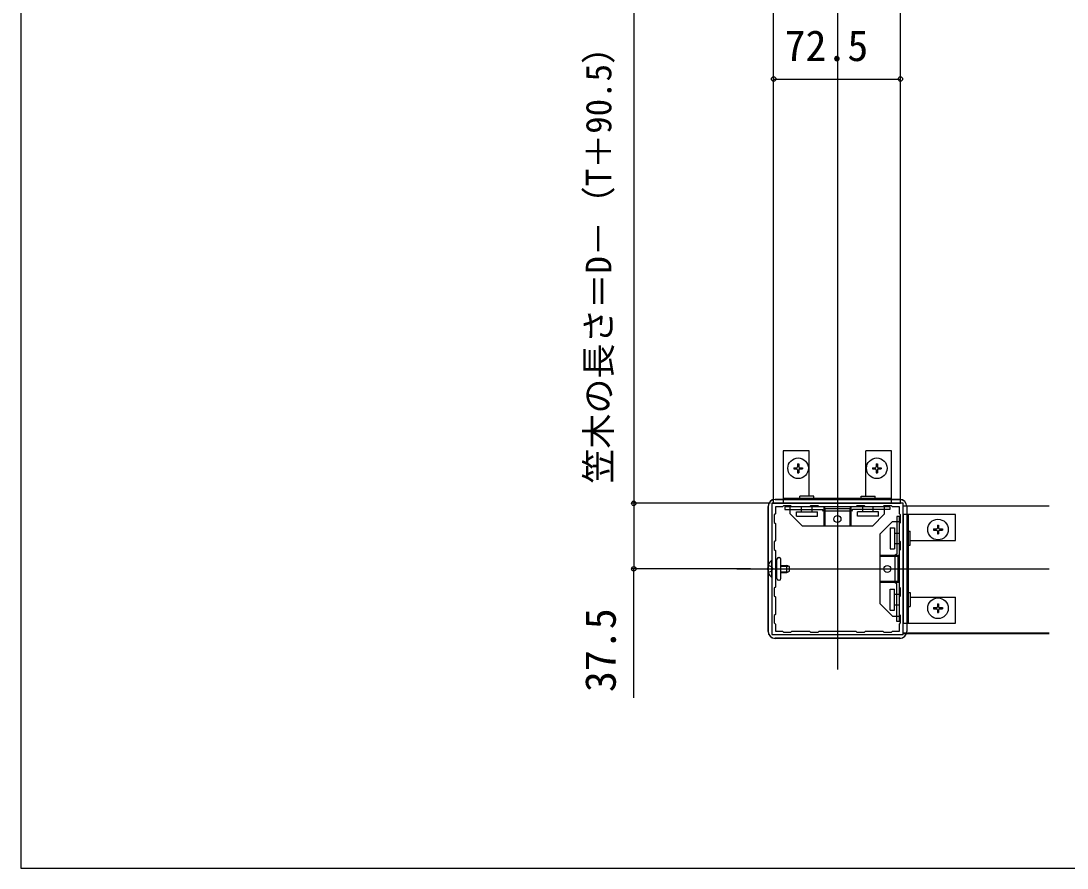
# Model space of a CAD drawing. Units: millimetres, scale not verified. Extents: x -1050 to 1050, y -1571 to 1561.
# Drawn here: x -1050 to -452, y -1571 to -1087 of the extents above; entities that cross this region are included whole.
import ezdxf
from ezdxf.enums import TextEntityAlignment as Align

# ---------------------------------------------------------------- set-up
doc = ezdxf.new("R2010")
doc.units = ezdxf.units.MM
doc.header["$LTSCALE"] = 8
for name, color, linetype in [('0-3_YKK_11E', 7, 'Continuous'), ('0-4_YKK_12', 2, 'Continuous'), ('0-5_YKK_13', 4, 'Continuous'), ('0-6_YKK_D', 6, 'Continuous'), ('0-7_YKK_ZWAK', 7, 'Continuous')]:
    doc.layers.add(name, color=color, linetype=linetype)
doc.styles.add('ＭＳ ゴシック', font='')
doc.styles.get('ＭＳ ゴシック').set_extended_font_data('MS Gothic')

msp = doc.modelspace()

# ---------------------------------------------------------------- linework, layer by layer
at = {"layer": '0-3_YKK_11E'}
msp.add_lwpolyline([(-545.5, -1362.3), (-620.5, -1362.3), (-620.5, -1437.3), (-545.5, -1437.3)], close=True, dxfattribs=at)
for points in [[(-572.5, -1364.3), (-593.5, -1364.3), (-594.1, -1363.7), (-598.4, -1363.7), (-599, -1364.3), (-609, -1364.3), (-609.6, -1363.7), (-613.9, -1363.7), (-614.5, -1364.3), (-618.5, -1364.3), (-618.5, -1368.3), (-619.1, -1368.9), (-619.1, -1373.2), (-618.5, -1373.8), (-618.5, -1383.8), (-619.1, -1384.4), (-619.1, -1388.7), (-618.5, -1389.3), (-618.5, -1410.3), (-619.1, -1410.9), (-619.1, -1415.2), (-618.5, -1415.8), (-618.5, -1425.8), (-619.1, -1426.4), (-619.1, -1430.7), (-618.5, -1431.3), (-618.5, -1435.3), (-614.5, -1435.3), (-613.9, -1435.9), (-609.6, -1435.9), (-609, -1435.3), (-599, -1435.3), (-598.4, -1435.9), (-594.1, -1435.9), (-593.5, -1435.3), (-572.5, -1435.3), (-571.9, -1435.9), (-567.6, -1435.9), (-567, -1435.3), (-557, -1435.3)], [(-557, -1435.3), (-556.4, -1435.9), (-552.1, -1435.9), (-551.5, -1435.3), (-547.5, -1435.3), (-547.5, -1431.3), (-546.9, -1430.7), (-546.9, -1426.4), (-547.5, -1425.8), (-547.5, -1415.8), (-546.9, -1415.2), (-546.9, -1410.9), (-547.5, -1410.3), (-547.5, -1389.3), (-546.9, -1388.7), (-546.9, -1384.4), (-547.5, -1383.8), (-547.5, -1373.8), (-546.9, -1373.2), (-546.9, -1368.9), (-547.5, -1368.3), (-547.5, -1364.3), (-551.5, -1364.3), (-552.1, -1363.7), (-556.4, -1363.7), (-557, -1364.3), (-567, -1364.3), (-567.6, -1363.7), (-571.9, -1363.7), (-572.5, -1364.3)]]:
    msp.add_lwpolyline(points, dxfattribs=at)
at = {"layer": '0-4_YKK_12'}
for p, q in [((-583, -655.8), (-583, -1457.3)), ((-619.5, -1362.3), (-619.5, -1002.8)), ((-545.5, -1363.8), (-462, -1363.8)), ((-545.5, -1436.8), (-545.5, -1363.8)), ((-640.5, -1399.8), (-462, -1399.8)), ((-545.5, -1436.3), (-462, -1436.3)), ((-545.5, -1436.8), (-462, -1436.8))]:
    msp.add_line(p, q, dxfattribs=at)
msp.add_lwpolyline([(-620, -1362.3), (-547, -1362.3), (-547, -1002.8)], dxfattribs=at)
at = {"layer": '0-5_YKK_13'}
for p, q in [((-599.25, -1332.3), (-614, -1332.3)), ((-614, -1332.3), (-614, -1362.3)), ((-599.25, -1358.3), (-599.25, -1332.3)), ((-566.75, -1358.3), (-566.75, -1332.3)), ((-552, -1332.3), (-566.75, -1332.3)), ((-552, -1362.3), (-552, -1332.3)), ((-605.85, -1339.8), (-605.15, -1339.8)), ((-605.85, -1339.8), (-605.85, -1341.45)), ((-605.15, -1339.8), (-605.15, -1341.45)), ((-560.85, -1339.8), (-560.15, -1339.8)), ((-560.85, -1339.8), (-560.85, -1341.45)), ((-560.15, -1339.8), (-560.15, -1341.45)), ((-608, -1341.95), (-608, -1342.65)), ((-608, -1341.95), (-606.35, -1341.95)), ((-608, -1342.65), (-606.35, -1342.65)), ((-605.85, -1343.15), (-605.85, -1344.8)), ((-605.85, -1344.8), (-605.15, -1344.8)), ((-605.15, -1343.15), (-605.15, -1344.8)), ((-604.65, -1341.95), (-603, -1341.95)), ((-604.65, -1342.65), (-603, -1342.65)), ((-603, -1341.95), (-603, -1342.65)), ((-563, -1341.95), (-563, -1342.65)), ((-563, -1341.95), (-561.35, -1341.95)), ((-563, -1342.65), (-561.35, -1342.65)), ((-560.85, -1343.15), (-560.85, -1344.8)), ((-560.85, -1344.8), (-560.15, -1344.8)), ((-560.15, -1343.15), (-560.15, -1344.8)), ((-559.65, -1341.95), (-558, -1341.95)), ((-559.65, -1342.65), (-558, -1342.65)), ((-558, -1341.95), (-558, -1342.65)), ((-622.7, -1435.5), (-622.7, -1364.1)), ((-622.648, -1364.1), (-622.648, -1435.5)), ((-618.7, -1360.1), (-547.3, -1360.1)), ((-547.3, -1360.152), (-618.7, -1360.152)), ((-614, -1359.3), (-552, -1359.3)), ((-614, -1362.3), (-552, -1362.3)), ((-596.5, -1358.3), (-604.5, -1358.3)), ((-604.5, -1359.3), (-604.5, -1358.3)), ((-597.5, -1367.1), (-597.5, -1363.7)), ((-596.5, -1359.3), (-596.5, -1358.3)), ((-568.5, -1367.1), (-568.5, -1363.7)), ((-561.5, -1359.3), (-561.5, -1358.3)), ((-543.352, -1364.1), (-543.352, -1435.5)), ((-543.3, -1364.1), (-543.3, -1435.5)), ((-590.75, -1364.3), (-613, -1364.3)), ((-613, -1364.3), (-613, -1365.8)), ((-613, -1365.8), (-610, -1365.8)), ((-610, -1368.3), (-610, -1364.3)), ((-610, -1365.8), (-591.616, -1365.8)), ((-610, -1368.3), (-603, -1375.3)), ((-606.5, -1367.1), (-594.5, -1367.1)), ((-606.5, -1369.6), (-606.5, -1367.1)), ((-606.5, -1369.6), (-594.5, -1369.6)), ((-603.5, -1367.1), (-603.5, -1364.3)), ((-594.5, -1369.6), (-594.5, -1367.1)), ((-591.039, -1366.8), (-591.616, -1365.8)), ((-574.961, -1366.8), (-591.039, -1366.8)), ((-590.75, -1364.3), (-590.173, -1365.3)), ((-590.75, -1364.3), (-590.75, -1375.3)), ((-590.173, -1365.3), (-575.827, -1365.3)), ((-590.173, -1365.3), (-590.173, -1375.3)), ((-575.25, -1364.3), (-575.827, -1365.3)), ((-575.827, -1365.3), (-575.827, -1375.3)), ((-553, -1364.3), (-575.25, -1364.3)), ((-575.25, -1364.3), (-575.25, -1375.3)), ((-574.384, -1365.8), (-574.961, -1366.8)), ((-556, -1365.8), (-574.384, -1365.8)), ((-559.5, -1367.1), (-571.5, -1367.1)), ((-571.5, -1369.6), (-571.5, -1367.1)), ((-559.5, -1369.6), (-571.5, -1369.6)), ((-556, -1368.3), (-563, -1375.3)), ((-562.5, -1367.1), (-562.5, -1364.3)), ((-559.5, -1369.6), (-559.5, -1367.1)), ((-556, -1368.3), (-556, -1364.3)), ((-553, -1365.8), (-556, -1365.8)), ((-553, -1364.3), (-553, -1365.8)), ((-549, -1369.8), (-549, -1372.8)), ((-547.5, -1369.8), (-549, -1369.8)), ((-547.5, -1392.05), (-547.5, -1369.8)), ((-545.5, -1368.8), (-545.5, -1430.8)), ((-515.5, -1368.8), (-545.5, -1368.8)), ((-542.5, -1368.8), (-542.5, -1430.8)), ((-515.5, -1383.55), (-515.5, -1368.8)), ((-563, -1375.3), (-603, -1375.3)), ((-551.5, -1372.8), (-558.5, -1379.8)), ((-551.5, -1372.8), (-547.5, -1372.8)), ((-549, -1372.8), (-549, -1391.184)), ((-525.85, -1374.8), (-525.15, -1374.8)), ((-525.85, -1374.8), (-525.85, -1376.45)), ((-525.15, -1374.8), (-525.15, -1376.45)), ((-558.5, -1419.8), (-558.5, -1379.8)), ((-552.8, -1376.3), (-550.3, -1376.3)), ((-552.8, -1376.3), (-552.8, -1388.3)), ((-550.3, -1376.3), (-550.3, -1388.3)), ((-550.3, -1379.3), (-547.5, -1379.3)), ((-542.5, -1378.3), (-541.5, -1378.3)), ((-541.5, -1386.3), (-541.5, -1378.3)), ((-528, -1376.95), (-528, -1377.65)), ((-528, -1376.95), (-526.35, -1376.95)), ((-528, -1377.65), (-526.35, -1377.65)), ((-525.85, -1378.15), (-525.85, -1379.8)), ((-525.85, -1379.8), (-525.15, -1379.8)), ((-525.15, -1378.15), (-525.15, -1379.8)), ((-524.65, -1376.95), (-523, -1376.95)), ((-524.65, -1377.65), (-523, -1377.65)), ((-523, -1376.95), (-523, -1377.65)), ((-550.3, -1385.3), (-546.9, -1385.3)), ((-542.5, -1386.3), (-541.5, -1386.3)), ((-541.5, -1383.55), (-515.5, -1383.55)), ((-616.663, -1393.3), (-616.34, -1393.3)), ((-547.5, -1392.05), (-558.5, -1392.05)), ((-548.5, -1392.627), (-558.5, -1392.627)), ((-552.8, -1388.3), (-550.3, -1388.3)), ((-550, -1391.761), (-549, -1391.184)), ((-550, -1407.839), (-550, -1391.761)), ((-547.5, -1392.05), (-548.5, -1392.627)), ((-548.5, -1392.627), (-548.5, -1406.973)), ((-624, -1399.8), (-609.946, -1399.8)), ((-622.609, -1397.65), (-620.593, -1398.655)), ((-620.727, -1395.05), (-620.5, -1395.05)), ((-620.727, -1395.05), (-620.727, -1404.55)), ((-620.593, -1398.655), (-619.984, -1399.8)), ((-620.593, -1400.945), (-619.984, -1399.8)), ((-620.5, -1395.05), (-620.5, -1404.55)), ((-618.5, -1397.8), (-617.663, -1397.8)), ((-618.5, -1398.179), (-617.663, -1398.179)), ((-617.663, -1405.3), (-617.663, -1394.3)), ((-615.34, -1405.3), (-615.34, -1394.3)), ((-615.34, -1397.8), (-611.9, -1397.8)), ((-615.34, -1398.179), (-611.142, -1398.179)), ((-611.9, -1401.8), (-611.9, -1397.8)), ((-610.5, -1398.5), (-611.9, -1397.8)), ((-610.5, -1401.1), (-610.5, -1398.5)), ((-622.609, -1401.95), (-620.593, -1400.945)), ((-620.727, -1404.55), (-620.5, -1404.55)), ((-618.5, -1401.421), (-617.663, -1401.421)), ((-618.5, -1401.8), (-617.663, -1401.8)), ((-615.34, -1401.421), (-611.142, -1401.421)), ((-615.34, -1401.8), (-611.9, -1401.8)), ((-611.9, -1401.8), (-610.5, -1401.1)), ((-616.34, -1406.3), (-616.663, -1406.3)), ((-548.5, -1406.973), (-558.5, -1406.973)), ((-547.5, -1407.55), (-558.5, -1407.55)), ((-552.8, -1423.3), (-552.8, -1411.3)), ((-552.8, -1411.3), (-550.3, -1411.3)), ((-550.3, -1423.3), (-550.3, -1411.3)), ((-549, -1408.416), (-550, -1407.839)), ((-549, -1426.8), (-549, -1408.416)), ((-547.5, -1407.55), (-548.5, -1406.973)), ((-547.5, -1429.8), (-547.5, -1407.55)), ((-550.3, -1414.3), (-546.9, -1414.3)), ((-541.5, -1416.05), (-515.5, -1416.05)), ((-515.5, -1430.8), (-515.5, -1416.05)), ((-551.5, -1426.8), (-558.5, -1419.8)), ((-552.8, -1423.3), (-550.3, -1423.3)), ((-550.3, -1420.3), (-547.5, -1420.3)), ((-542.5, -1421.3), (-541.5, -1421.3)), ((-528, -1421.95), (-528, -1422.65)), ((-528, -1421.95), (-526.35, -1421.95)), ((-528, -1422.65), (-526.35, -1422.65)), ((-525.85, -1419.8), (-525.15, -1419.8)), ((-525.85, -1419.8), (-525.85, -1421.45)), ((-525.85, -1423.15), (-525.85, -1424.8)), ((-525.15, -1419.8), (-525.15, -1421.45)), ((-525.15, -1423.15), (-525.15, -1424.8)), ((-524.65, -1421.95), (-523, -1421.95)), ((-524.65, -1422.65), (-523, -1422.65)), ((-523, -1421.95), (-523, -1422.65)), ((-551.5, -1426.8), (-547.5, -1426.8)), ((-549, -1429.8), (-549, -1426.8)), ((-547.5, -1429.8), (-549, -1429.8)), ((-525.85, -1424.8), (-525.15, -1424.8)), ((-545.5, -1430.8), (-515.5, -1430.8)), ((-547.3, -1439.448), (-618.7, -1439.448)), ((-547.3, -1439.5), (-618.7, -1439.5))]:
    msp.add_line(p, q, dxfattribs=at)
for points in [[(-569.5, -1359.3), (-569.5, -1358.3), (-561.5, -1358.3)], [(-542.5, -1413.3), (-541.5, -1413.3), (-541.5, -1421.3)]]:
    msp.add_lwpolyline(points, dxfattribs=at)
for centre, radius in [((-605.5, -1342.3), 5.9), ((-560.5, -1342.3), 5.9), ((-583, -1371.3), 2), ((-525.5, -1377.3), 5.9), ((-554.5, -1399.8), 2), ((-525.5, -1422.3), 5.9)]:
    msp.add_circle(centre, radius, dxfattribs=at)
for centre, radius, start, end in [((-606.35, -1341.45), 0.5, 270, 0), ((-606.35, -1343.15), 0.5, 0, 90), ((-604.65, -1341.45), 0.5, 180, 270), ((-604.65, -1343.15), 0.5, 90, 180), ((-561.35, -1341.45), 0.5, 270, 0), ((-561.35, -1343.15), 0.5, 0, 90), ((-559.65, -1341.45), 0.5, 180, 270), ((-559.65, -1343.15), 0.5, 90, 180), ((-618.7, -1364.1), 4, 90, 180), ((-618.7, -1364.1), 3.948, 90, 180), ((-547.3, -1364.1), 4, 0, 90), ((-547.3, -1364.1), 3.948, 0, 90), ((-526.35, -1376.45), 0.5, 270, 0), ((-526.35, -1378.15), 0.5, 0, 90), ((-524.65, -1376.45), 0.5, 180, 270), ((-524.65, -1378.15), 0.5, 90, 180), ((-616.663, -1394.3), 1, 90, 180), ((-616.34, -1394.3), 1, 0, 90), ((-616.9, -1399.8), 6.1, 128.85935, 231.14065), ((-616.663, -1405.3), 1, 180, 270), ((-616.34, -1405.3), 1, 270, 0), ((-526.35, -1421.45), 0.5, 270, 0), ((-526.35, -1423.15), 0.5, 0, 90), ((-524.65, -1421.45), 0.5, 180, 270), ((-524.65, -1423.15), 0.5, 90, 180), ((-618.7, -1435.5), 4, 180, 270), ((-618.7, -1435.5), 3.948, 180, 270), ((-547.3, -1435.5), 4, 270, 0), ((-547.3, -1435.5), 3.948, 270, 0)]:
    msp.add_arc(centre, radius, start, end, dxfattribs=at)
at = {"layer": '0-6_YKK_D'}
for p, q in [((-699.5, -1002.8), (-699.5, -1362.3)), ((-619.5, -1119.8), (-547, -1119.8)), ((-621.2, -1362.3), (-700.5, -1362.3)), ((-621.2, -1362.3), (-700.5, -1362.3)), ((-699.5, -1362.3), (-699.5, -1399.8)), ((-632.7, -1399.8), (-700.5, -1399.8)), ((-699.5, -1473.442), (-699.5, -1399.8))]:
    msp.add_line(p, q, dxfattribs=at)
for centre in [(-619.5, -1119.8), (-547, -1119.8), (-699.5, -1362.3), (-699.5, -1362.3), (-699.5, -1399.8)]:
    msp.add_circle(centre, 1.275, dxfattribs=at)
at = {"layer": '0-7_YKK_ZWAK'}
msp.add_line((-1050, 1489.2), (-1050, -1570.8), dxfattribs=at)
msp.add_lwpolyline([(-1050, -1570.8), (1050, -1570.8), (1050, 1489.2)], dxfattribs=at)

# ---------------------------------------------------------------- texts
at = {"layer": '0-6_YKK_D', "style": 'ＭＳ ゴシック'}
msp.add_text('72.5', height=17.6, dxfattribs=at).set_placement((-613.25, -1114.8), align=Align.BOTTOM_LEFT)
for s, height, p in [('笠木の長さ＝D－（T＋90.5）', 14.66, (-707.909, -1351.016)), ('37.5', 17.6, (-704.5, -1470.215))]:
    msp.add_text(s, height=height, rotation=90, dxfattribs=at).set_placement(p, align=Align.BOTTOM_LEFT)

doc.saveas('drawing.dxf')
